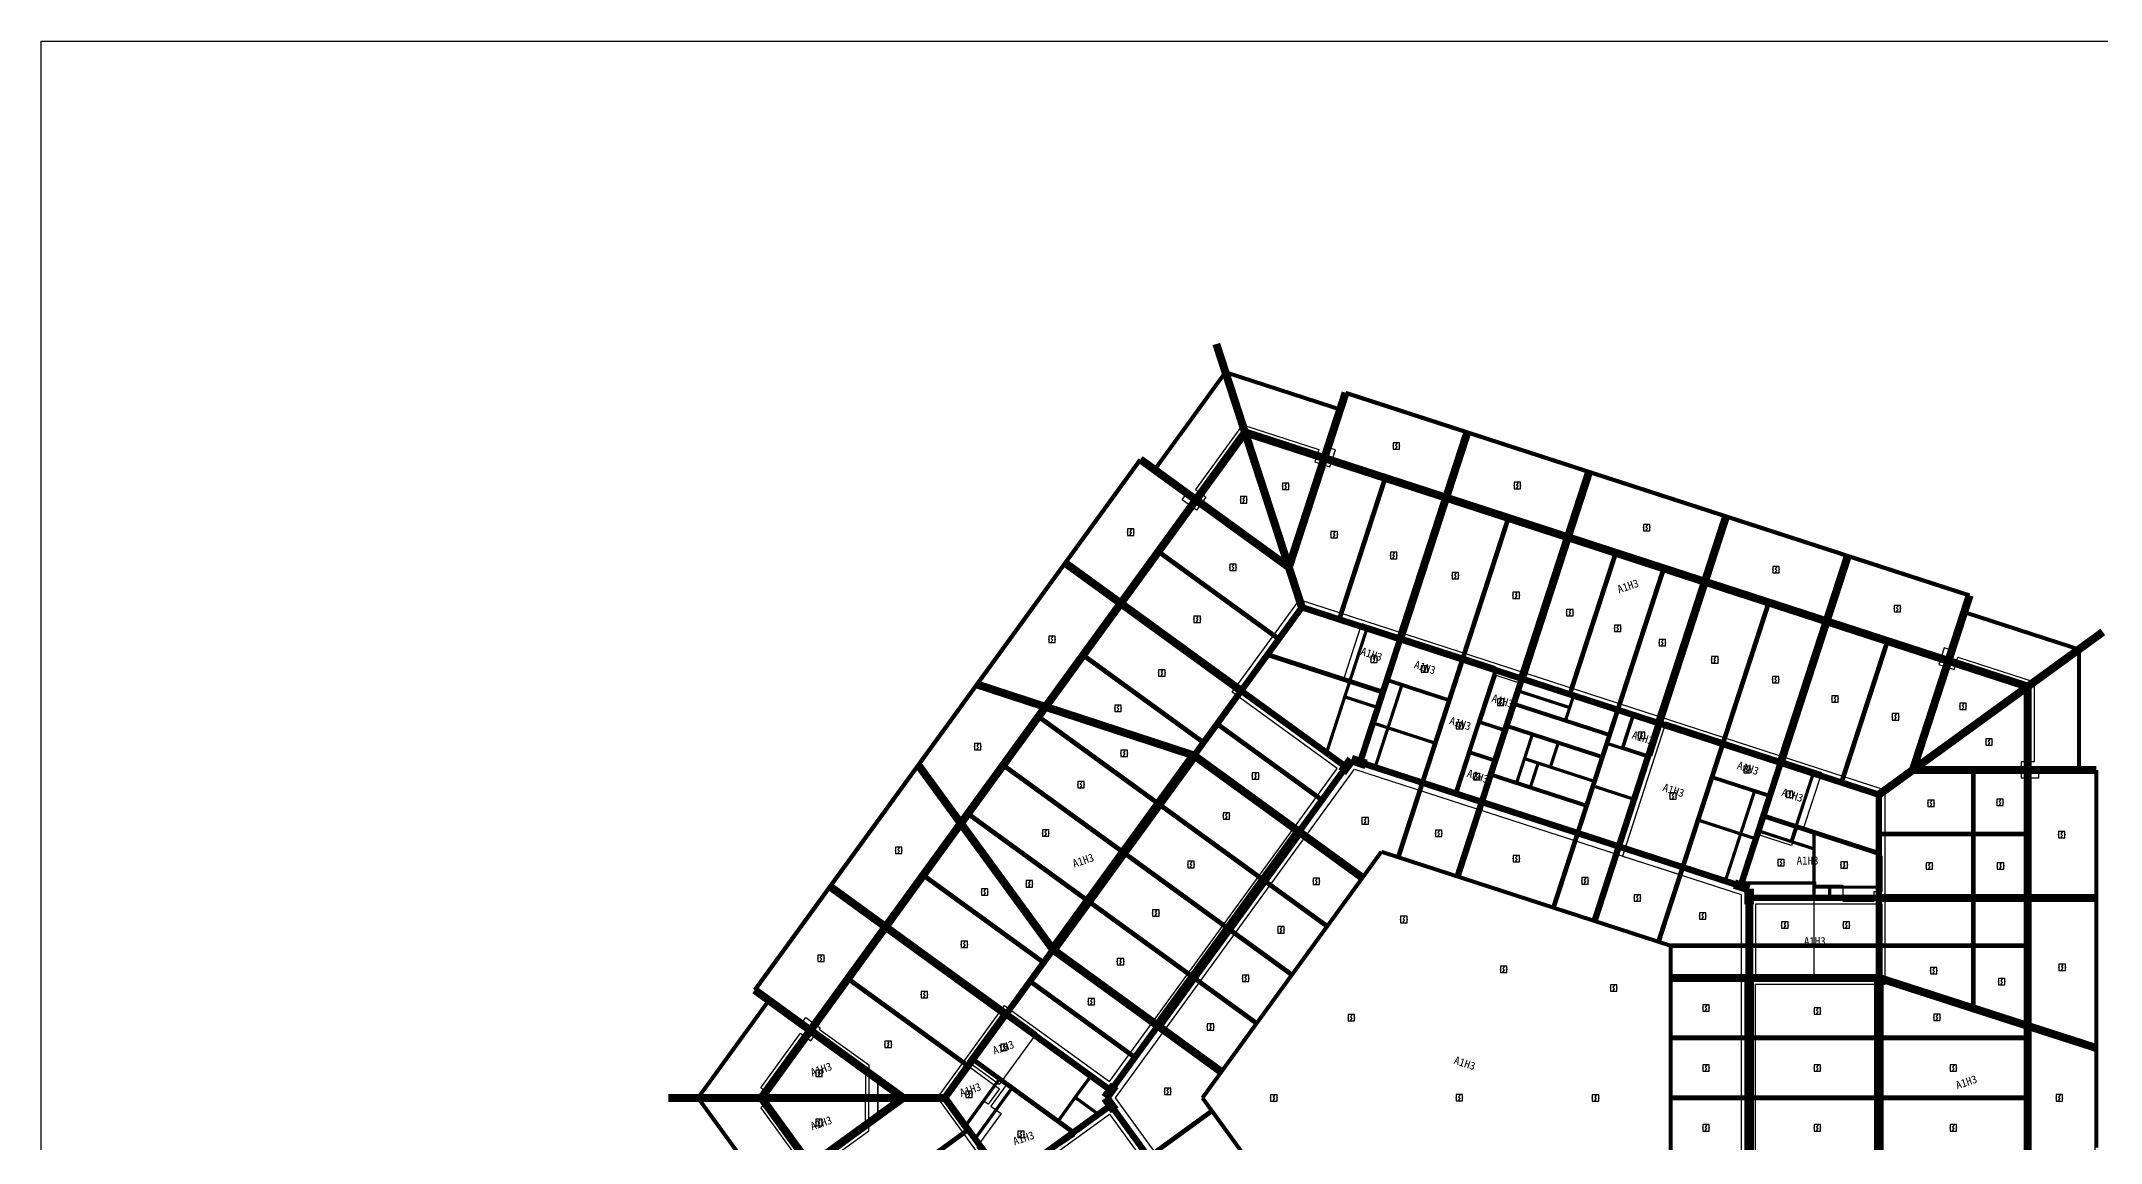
# Model space of a CAD drawing. Header units: millimetres. Extents: x -88739 to 368410, y -228718 to 266592.
# Drawn here: x -88739 to 39957, y -2811 to 66056 of the extents above; entities that cross this region are included whole.
import ezdxf
from ezdxf.enums import TextEntityAlignment as Align

# ---------------------------------------------------------------- set-up
doc = ezdxf.new("R2010")
doc.units = ezdxf.units.MM
doc.header["$LTSCALE"] = 1000
doc.header["$MEASUREMENT"] = 0
doc.layers.get('0').update_dxf_attribs({"color": 8})
for name, color, linetype in [('beam-concrete-1000mm', 7, 'Continuous'), ('beam-concrete-100mm', 7, 'Continuous'), ('beam-concrete-1200mm', 7, 'Continuous'), ('beam-concrete-400mm', 7, 'Continuous'), ('beam-concrete-500mm', 7, 'Continuous'), ('beam-concrete-600mm', 7, 'Continuous'), ('beam-concrete-700mm', 7, 'Continuous'), ('beam-concrete-800mm', 7, 'Continuous'), ('beam-concrete-900mm', 7, 'Continuous'), ('beam-steel-21-1200mm', 7, 'Continuous'), ('beam-steel-21-900mm', 7, 'Continuous'), ('E-EQUIP', 4, 'Continuous'), ('Timeislife-Room', 6, 'Continuous'), ('Timeislife_Floor', 3, 'Continuous'), ('wall', 53, 'Continuous')]:
    doc.layers.add(name, color=color, linetype=linetype)
doc.styles.add('XC00', font='SimSun.ttf')

# ---------------------------------------------------------------- blocks, each defined once
blk = doc.blocks.new('FA-08-智能型点型感烟探测器')
at = {"color": 6}
for p, q in [((0.5, 1.6), (-0.5, 0.5)), ((-0.5, 0.5), (0.5, -0.5)), ((-0.5, -1.6), (0.5, -0.5))]:
    blk.add_line(p, q, dxfattribs=at)
blk.add_lwpolyline([(-2, -2), (2, -2), (2, 2), (-2, 2)], close=True)
for p in [(-2, 0), (0, 2), (2, 0), (0, -2)]:
    blk.add_point(p)

msp = doc.modelspace()

# ---------------------------------------------------------------- linework, layer by layer
at = {"layer": 'beam-concrete-1000mm'}
for points in [[(-18901, 18367, 600, 600, 0), (-16697, 21401, 600, 600, 0)], [(-21105, 15334, 600, 600, 0), (-18901, 18367, 600, 600, 0)], [(-12348, 13606, 600, 600, 0), (-10143, 16640, 600, 600, 0)], [(-23309, 12300, 600, 600, 0), (-21105, 15334, 600, 600, 0)], [(-14552, 10573, 600, 600, 0), (-12348, 13606, 600, 600, 0)], [(-25513, 9266, 600, 600, 0), (-23309, 12300, 600, 600, 0)], [(-16756, 7539, 600, 600, 0), (-14552, 10573, 600, 600, 0)], [(-18960, 4505, 600, 600, 0), (-16756, 7539, 600, 600, 0)], [(17987, 3750, 600, 600, 0), (17987, 7500, 600, 600, 0)], [(26087, 3750, 600, 600, 0), (26087, 7500, 600, 600, 0)], [(17987, 0, 600, 600, 0), (17987, 3750, 600, 600, 0)], [(26087, 0, 600, 600, 0), (26087, 3750, 600, 600, 0)], [(17987, -3750, 600, 600, 0), (17987, 0, 600, 600, 0)], [(26087, -3750, 600, 600, 0), (26087, 0, 600, 600, 0)]]:
    msp.add_lwpolyline(points, format="xyseb", dxfattribs=at)
at = {"layer": 'beam-concrete-100mm'}
for points in [[(22037, 9508, 100, 100, 0), (22036, 12500, 100, 100, 0)], [(22037, 7500, 100, 100, 0), (22037, 9508, 100, 100, 0)], [(-36462, 0, 100, 100, 0), (-36462, 1152, 100, 100, 0)], [(-36462, -1152, 100, 100, 0), (-36462, 0, 100, 100, 0)]]:
    msp.add_lwpolyline(points, format="xyseb", dxfattribs=at)
at = {"layer": 'beam-concrete-1200mm'}
for points in [[(-14739, 45362, 500, 500, 0), (-13517, 41600, 500, 500, 0)], [(35387, 25710, 500, 500, 0), (38587, 28035, 500, 500, 0)], [(-47696, 0, 500, 500, 0), (-43741, 0, 500, 500, 0)]]:
    msp.add_lwpolyline(points, format="xyseb", dxfattribs=at)
at = {"layer": 'beam-concrete-400mm'}
for points in [[(-6972, 26038, 200, 200, 0), (-5897, 29346, 200, 200, 0)], [(-4585, 23133, 200, 200, 0), (-3719, 25799, 200, 200, 0)], [(-7287, 25070, 200, 200, 0), (-5216, 24397, 200, 200, 0)], [(3536, 25445, 200, 200, 0), (6770, 24395, 200, 200, 0)], [(-5387, 20663, 200, 200, 0), (-4585, 23133, 200, 200, 0)], [(1110, 23491, 200, 200, 0), (2730, 22964, 200, 200, 0)], [(10051, 21851, 200, 200, 0), (10731, 23943, 200, 200, 0)], [(9093, 22162, 200, 200, 0), (10051, 21851, 200, 200, 0)], [(10051, 21851, 200, 200, 0), (11661, 21327, 200, 200, 0)], [(492, 21589, 200, 200, 0), (2112, 21062, 200, 200, 0)], [(8228, 19499, 200, 200, 0), (10796, 18664, 200, 200, 0)], [(20911, 16964, 200, 200, 0), (21990, 20284, 200, 200, 0)], [(17452, 16502, 200, 200, 0), (18317, 19165, 200, 200, 0)], [(18567, 16691, 200, 200, 0), (20608, 16028, 200, 200, 0)], [(20608, 16028, 200, 200, 0), (20911, 16964, 200, 200, 0)], [(16494, 13553, 200, 200, 0), (17452, 16502, 200, 200, 0)], [(20608, 16028, 200, 200, 0), (22036, 15564, 200, 200, 0)], [(23019, 12500, 200, 200, 0), (23019, 13171, 200, 200, 0)], [(-24134, 30, 200, 200, 0), (-22679, -1027, 200, 200, 0)]]:
    msp.add_lwpolyline(points, format="xyseb", dxfattribs=at)
at = {"layer": 'beam-concrete-500mm'}
for points in [[(-4661, 26105, 200, 200, 0), (-3719, 25799, 200, 200, 0)], [(-3719, 25799, 200, 200, 0), (-764, 24839, 200, 200, 0)], [(6505, 23581, 200, 200, 0), (6770, 24395, 200, 200, 0)], [(6770, 24395, 200, 200, 0), (7015, 25150, 200, 200, 0)], [(-5528, 23439, 200, 200, 0), (-4585, 23133, 200, 200, 0)], [(-4585, 23133, 200, 200, 0), (-1629, 22173, 200, 200, 0)], [(3946, 21206, 200, 200, 0), (4440, 22727, 200, 200, 0)], [(5563, 20680, 200, 200, 0), (6057, 22202, 200, 200, 0)], [(3452, 19684, 200, 200, 0), (3946, 21206, 200, 200, 0)], [(3946, 21206, 200, 200, 0), (4802, 20927, 200, 200, 0)], [(4308, 19406, 200, 200, 0), (4802, 20927, 200, 200, 0)], [(4802, 20927, 200, 200, 0), (5563, 20680, 200, 200, 0)], [(5563, 20680, 200, 200, 0), (8321, 19784, 200, 200, 0)], [(15656, 20030, 200, 200, 0), (18317, 19165, 200, 200, 0)], [(18317, 19165, 200, 200, 0), (19270, 18855, 200, 200, 0)], [(14790, 17367, 200, 200, 0), (17452, 16502, 200, 200, 0)], [(17452, 16502, 200, 200, 0), (18404, 16192, 200, 200, 0)], [(17508, 13434, 200, 200, 0), (22036, 13434, 200, 200, 0)], [(22036, 13171, 200, 200, 0), (23019, 13171, 200, 200, 0)], [(23019, 13171, 200, 200, 0), (26087, 13171, 200, 200, 0)], [(-30981, -1740, 200, 200, 0), (-28852, 1190, 200, 200, 0)], [(-24134, 30, 200, 200, 0), (-23145, 1365, 200, 200, 0)], [(-30387, -2559, 200, 200, 0), (-28074, 625, 200, 200, 0)], [(-25200, -1463, 200, 200, 0), (-24134, 30, 200, 200, 0)]]:
    msp.add_lwpolyline(points, format="xyseb", dxfattribs=at)
at = {"layer": 'beam-concrete-600mm'}
for points in [[(-7287, 25070, 200, 200, 0), (-6972, 26038, 200, 200, 0)], [(-8424, 21571, 200, 200, 0), (-7287, 25070, 200, 200, 0)], [(3272, 24632, 250, 250, 0), (6505, 23581, 250, 250, 0)], [(2824, 23253, 250, 250, 0), (4440, 22727, 250, 250, 0)], [(6505, 23581, 250, 250, 0), (9263, 22685, 250, 250, 0)], [(4440, 22727, 250, 250, 0), (6057, 22202, 250, 250, 0)], [(6057, 22202, 250, 250, 0), (8815, 21306, 250, 250, 0)], [(1835, 20209, 250, 250, 0), (3452, 19684, 250, 250, 0)], [(3452, 19684, 250, 250, 0), (4308, 19406, 250, 250, 0)], [(4308, 19406, 250, 250, 0), (7826, 18262, 250, 250, 0)], [(22036, 15564, 200, 200, 0), (22036, 16598, 200, 200, 0)], [(22036, 13434, 200, 200, 0), (22036, 15564, 200, 200, 0)], [(22036, 13171, 200, 200, 0), (22036, 13434, 200, 200, 0)], [(22036, 12500, 200, 200, 0), (22036, 13171, 200, 200, 0)]]:
    msp.add_lwpolyline(points, format="xyseb", dxfattribs=at)
at = {"layer": 'beam-concrete-700mm'}
for points in [[(-19168, 39266, 250, 250, 0), (-14739, 45362, 250, 250, 0)], [(-14739, 45362, 250, 250, 0), (-7573, 43033, 250, 250, 0)], [(-7233, 44080, 250, 250, 0), (376, 41607, 250, 250, 0)], [(376, 41607, 250, 250, 0), (7984, 39135, 250, 250, 0)], [(-24760, 33440, 250, 250, 0), (-20058, 39912, 250, 250, 0)], [(-7631, 29909, 300, 300, 0), (-4757, 38754, 300, 300, 0)], [(7984, 39135, 250, 250, 0), (16544, 36354, 250, 250, 0)], [(70, 27407, 300, 300, 0), (2940, 36253, 300, 300, 0)], [(16544, 36354, 250, 250, 0), (24152, 33882, 250, 250, 0)], [(-30278, 25846, 250, 250, 0), (-24760, 33440, 250, 250, 0)], [(-18930, 34149, 300, 300, 0), (-11406, 28682, 300, 300, 0)], [(6777, 25228, 300, 300, 0), (9651, 34072, 300, 300, 0)], [(24152, 33882, 250, 250, 0), (31761, 31410, 250, 250, 0)], [(9773, 24254, 300, 300, 0), (12647, 33099, 300, 300, 0)], [(16336, 22122, 300, 300, 0), (19209, 30967, 300, 300, 0)], [(31421, 30364, 250, 250, 0), (38587, 28035, 250, 250, 0)], [(23754, 19712, 300, 300, 0), (26628, 28556, 300, 300, 0)], [(-23633, 27677, 300, 300, 0), (-16109, 22210, 300, 300, 0)], [(-764, 24839, 300, 300, 0), (70, 27407, 300, 300, 0)], [(38587, 20500, 250, 250, 0), (38587, 28035, 250, 250, 0)], [(-33937, 20809, 250, 250, 0), (-30278, 25846, 250, 250, 0)], [(1110, 23491, 250, 250, 0), (2161, 26727, 250, 250, 0)], [(-1629, 22173, 300, 300, 0), (-764, 24839, 300, 300, 0)], [(-26425, 23834, 300, 300, 0), (-18901, 18367, 300, 300, 0)], [(-15260, 23379, 300, 300, 0), (-8707, 18618, 300, 300, 0)], [(492, 21589, 250, 250, 0), (1110, 23491, 250, 250, 0)], [(-2431, 19703, 300, 300, 0), (-1629, 22173, 300, 300, 0)], [(15656, 20030, 300, 300, 0), (16336, 22122, 300, 300, 0)], [(-39455, 13215, 250, 250, 0), (-33937, 20809, 250, 250, 0)], [(-28629, 20800, 300, 300, 0), (-21105, 15334, 300, 300, 0)], [(-342, 19024, 250, 250, 0), (492, 21589, 250, 250, 0)], [(31987, 16500, 300, 300, 0), (31987, 20500, 300, 300, 0)], [(39687, 12500, 250, 250, 0), (39687, 20500, 250, 250, 0)], [(-3943, 15042, 300, 300, 0), (-2431, 19703, 300, 300, 0)], [(14790, 17367, 300, 300, 0), (15656, 20030, 300, 300, 0)], [(-18901, 18367, 300, 300, 0), (-12348, 13606, 300, 300, 0)], [(-30833, 17766, 300, 300, 0), (-23309, 12300, 300, 300, 0)], [(13833, 14418, 300, 300, 0), (14790, 17367, 300, 300, 0)], [(-21105, 15334, 300, 300, 0), (-14552, 10573, 300, 300, 0)], [(-6179, 13760, 250, 250, 0), (-4999, 15385, 250, 250, 0)], [(-4999, 15385, 250, 250, 0), (-3943, 15042, 250, 250, 0)], [(5756, 11890, 300, 300, 0), (7270, 16551, 300, 300, 0)], [(26087, 16500, 300, 300, 0), (31987, 16500, 300, 300, 0)], [(31987, 12500, 300, 300, 0), (31987, 16500, 300, 300, 0)], [(31987, 16500, 300, 300, 0), (35387, 16500, 300, 300, 0)], [(-3943, 15042, 250, 250, 0), (-236, 13837, 250, 250, 0)], [(12318, 9758, 300, 300, 0), (13833, 14418, 300, 300, 0)], [(-44157, 6743, 250, 250, 0), (-39455, 13215, 250, 250, 0)], [(-33625, 13923, 300, 300, 0), (-26101, 8457, 300, 300, 0)], [(-12348, 13606, 300, 300, 0), (-8384, 10726, 300, 300, 0)], [(-8384, 10726, 250, 250, 0), (-6179, 13760, 250, 250, 0)], [(-236, 13837, 250, 250, 0), (5756, 11890, 250, 250, 0)], [(-23309, 12300, 300, 300, 0), (-16756, 7539, 300, 300, 0)], [(5756, 11890, 250, 250, 0), (8324, 11056, 250, 250, 0)], [(31987, 9508, 300, 300, 0), (31987, 12500, 300, 300, 0)], [(39687, 3113, 250, 250, 0), (39687, 12500, 250, 250, 0)], [(-14552, 10573, 300, 300, 0), (-10588, 7692, 300, 300, 0)], [(-10588, 7692, 250, 250, 0), (-8384, 10726, 250, 250, 0)], [(8324, 11056, 250, 250, 0), (12318, 9758, 250, 250, 0)], [(12318, 9758, 250, 250, 0), (13087, 9508, 250, 250, 0)], [(13087, 9508, 300, 300, 0), (17987, 9508, 300, 300, 0)], [(13087, 7500, 250, 250, 0), (13087, 9508, 250, 250, 0)], [(17987, 9508, 300, 300, 0), (22037, 9508, 300, 300, 0)], [(22037, 9508, 300, 300, 0), (26087, 9508, 300, 300, 0)], [(26087, 9508, 300, 300, 0), (31987, 9508, 300, 300, 0)], [(31987, 5597, 300, 300, 0), (31987, 9508, 300, 300, 0)], [(31987, 9508, 300, 300, 0), (35387, 9508, 300, 300, 0)], [(-12792, 4659, 250, 250, 0), (-10588, 7692, 250, 250, 0)], [(-38327, 7451, 300, 300, 0), (-30803, 1985, 300, 300, 0)], [(-26950, 7289, 300, 300, 0), (-20397, 2527, 300, 300, 0)], [(-16756, 7539, 300, 300, 0), (-12792, 4659, 300, 300, 0)], [(13087, 3750, 250, 250, 0), (13087, 7500, 250, 250, 0)], [(-47696, 0, 250, 250, 0), (-43267, 6096, 250, 250, 0)], [(-14996, 1625, 250, 250, 0), (-12792, 4659, 250, 250, 0)], [(13087, 0, 250, 250, 0), (13087, 3750, 250, 250, 0)], [(26087, 3750, 300, 300, 0), (35387, 3750, 300, 300, 0)], [(39687, -3113, 250, 250, 0), (39687, 3113, 250, 250, 0)], [(-16177, 0, 250, 250, 0), (-14996, 1625, 250, 250, 0)], [(-47696, 0, 250, 250, 0), (-43267, -6096, 250, 250, 0)], [(-16177, 0, 250, 250, 0), (-15584, -816, 250, 250, 0)], [(13087, -3750, 250, 250, 0), (13087, 0, 250, 250, 0)], [(26087, 0, 300, 300, 0), (35387, 0, 300, 300, 0)], [(-19548, -3696, 300, 300, 0), (-15584, -816, 300, 300, 0)], [(-15584, -816, 250, 250, 0), (-13233, -4052, 250, 250, 0)], [(-38327, -7451, 300, 300, 0), (-30803, -1985, 300, 300, 0)]]:
    msp.add_lwpolyline(points, format="xyseb", dxfattribs=at)
at = {"layer": 'beam-concrete-800mm'}
for points in [[(-11406, 28682, 400, 400, 0), (-9964, 30667, 400, 400, 0)], [(-9964, 30667, 400, 400, 0), (-7631, 29909, 400, 400, 0)], [(-7631, 29909, 400, 400, 0), (-5897, 29346, 400, 400, 0)], [(-12114, 27708, 400, 400, 0), (-11406, 28682, 400, 400, 0)], [(-5897, 29346, 400, 400, 0), (-3827, 28673, 400, 400, 0)], [(-4661, 26105, 400, 400, 0), (-3827, 28673, 400, 400, 0)], [(-3827, 28673, 400, 400, 0), (70, 27407, 400, 400, 0)], [(-13758, 25446, 400, 400, 0), (-12114, 27708, 400, 400, 0)], [(-12114, 27708, 300, 300, 0), (-6972, 26038, 300, 300, 0)], [(70, 27407, 400, 400, 0), (2161, 26727, 400, 400, 0)], [(-6972, 26038, 300, 300, 0), (-4902, 25365, 300, 300, 0)], [(-4902, 25365, 400, 400, 0), (-4661, 26105, 400, 400, 0)], [(2161, 26727, 400, 400, 0), (3782, 26201, 400, 400, 0)], [(3782, 26201, 400, 400, 0), (6777, 25228, 400, 400, 0)], [(-15260, 23379, 400, 400, 0), (-13758, 25446, 400, 400, 0)], [(-13758, 25446, 400, 400, 0), (-8424, 21571, 400, 400, 0)], [(-5528, 23439, 400, 400, 0), (-5216, 24397, 400, 400, 0)], [(-5216, 24397, 400, 400, 0), (-4902, 25365, 400, 400, 0)], [(6777, 25228, 400, 400, 0), (7015, 25150, 400, 400, 0)], [(7015, 25150, 400, 400, 0), (9773, 24254, 400, 400, 0)], [(9773, 24254, 400, 400, 0), (10731, 23943, 400, 400, 0)], [(-16109, 22210, 400, 400, 0), (-15260, 23379, 400, 400, 0)], [(-6330, 20969, 400, 400, 0), (-5528, 23439, 400, 400, 0)], [(9263, 22685, 300, 300, 0), (9773, 24254, 300, 300, 0)], [(10731, 23943, 400, 400, 0), (12341, 23420, 400, 400, 0)], [(12341, 23420, 400, 400, 0), (16336, 22122, 400, 400, 0)], [(-16697, 21401, 400, 400, 0), (-16109, 22210, 400, 400, 0)], [(8815, 21306, 300, 300, 0), (9093, 22162, 300, 300, 0)], [(9093, 22162, 300, 300, 0), (9263, 22685, 300, 300, 0)], [(16336, 22122, 400, 400, 0), (19950, 20948, 400, 400, 0)], [(-8424, 21571, 400, 400, 0), (-7205, 20685, 400, 400, 0)], [(-5948, 20845, 400, 400, 0), (-5387, 20663, 400, 400, 0)], [(-5387, 20663, 400, 400, 0), (-2431, 19703, 400, 400, 0)], [(8321, 19784, 300, 300, 0), (8815, 21306, 300, 300, 0)], [(19270, 18855, 400, 400, 0), (19950, 20948, 400, 400, 0)], [(19950, 20948, 400, 400, 0), (21990, 20284, 400, 400, 0)], [(-8707, 18618, 400, 400, 0), (-7441, 20360, 400, 400, 0)], [(-2431, 19703, 400, 400, 0), (-342, 19024, 400, 400, 0)], [(7826, 18262, 300, 300, 0), (8228, 19499, 300, 300, 0)], [(8228, 19499, 300, 300, 0), (8321, 19784, 300, 300, 0)], [(21990, 20284, 400, 400, 0), (23754, 19712, 400, 400, 0)], [(23754, 19712, 400, 400, 0), (26087, 18953, 400, 400, 0)], [(-10143, 16640, 400, 400, 0), (-8707, 18618, 400, 400, 0)], [(-342, 19024, 400, 400, 0), (1279, 18497, 400, 400, 0)], [(1279, 18497, 400, 400, 0), (7270, 16551, 400, 400, 0)], [(7270, 16551, 300, 300, 0), (7826, 18262, 300, 300, 0)], [(18871, 17627, 400, 400, 0), (19270, 18855, 400, 400, 0)], [(26087, 16500, 400, 400, 0), (26087, 18953, 400, 400, 0)], [(7270, 16551, 400, 400, 0), (9838, 15716, 400, 400, 0)], [(18404, 16192, 400, 400, 0), (18567, 16691, 400, 400, 0)], [(18567, 16691, 400, 400, 0), (18871, 17627, 400, 400, 0)], [(18871, 17627, 300, 300, 0), (20911, 16964, 300, 300, 0)], [(20911, 16964, 300, 300, 0), (22036, 16598, 300, 300, 0)], [(22036, 16598, 300, 300, 0), (26087, 15282, 300, 300, 0)], [(9838, 15716, 400, 400, 0), (13833, 14418, 400, 400, 0)], [(17508, 13434, 400, 400, 0), (18404, 16192, 400, 400, 0)], [(26087, 15282, 400, 400, 0), (26087, 16500, 400, 400, 0)], [(26087, 13171, 400, 400, 0), (26087, 15282, 400, 400, 0)], [(13833, 14418, 400, 400, 0), (16494, 13553, 400, 400, 0)], [(16494, 13553, 400, 400, 0), (17065, 13368, 400, 400, 0)], [(17447, 13244, 400, 400, 0), (17508, 13434, 400, 400, 0)], [(26087, 12500, 400, 400, 0), (26087, 13171, 400, 400, 0)], [(17987, 12500, 400, 400, 0), (22036, 12500, 400, 400, 0)], [(22036, 12500, 400, 400, 0), (23019, 12500, 400, 400, 0)], [(23019, 12500, 400, 400, 0), (26087, 12500, 400, 400, 0)], [(26087, 9508, 400, 400, 0), (26087, 12500, 400, 400, 0)], [(-26101, 8457, 400, 400, 0), (-25513, 9266, 400, 400, 0)], [(26087, 7500, 400, 400, 0), (26087, 9508, 400, 400, 0)], [(-26950, 7289, 400, 400, 0), (-26101, 8457, 400, 400, 0)], [(-28452, 5221, 400, 400, 0), (-26950, 7289, 400, 400, 0)], [(-30507, 2393, 400, 400, 0), (-28452, 5221, 400, 400, 0)], [(-28452, 5221, 400, 400, 0), (-23145, 1365, 400, 400, 0)], [(-20397, 2527, 400, 400, 0), (-18960, 4505, 400, 400, 0)], [(-30803, 1985, 400, 400, 0), (-30507, 2393, 400, 400, 0)], [(-21663, 785, 400, 400, 0), (-20397, 2527, 400, 400, 0)], [(-32245, 0, 400, 400, 0), (-30803, 1985, 400, 400, 0)], [(-30507, 2393, 300, 300, 0), (-28852, 1190, 300, 300, 0)], [(-28852, 1190, 300, 300, 0), (-28074, 625, 300, 300, 0)], [(-23145, 1365, 400, 400, 0), (-21899, 460, 400, 400, 0)], [(-32245, 0, 400, 400, 0), (-30981, -1740, 400, 400, 0)], [(-28074, 625, 300, 300, 0), (-25200, -1463, 300, 300, 0)], [(-24240, -2160, 400, 400, 0), (-22679, -1027, 400, 400, 0)], [(-22679, -1027, 400, 400, 0), (-21899, -460, 400, 400, 0)], [(-21663, -785, 400, 400, 0), (-19548, -3696, 400, 400, 0)], [(-30981, -1740, 400, 400, 0), (-30803, -1985, 400, 400, 0)], [(-30803, -1985, 400, 400, 0), (-30387, -2559, 400, 400, 0)], [(-30387, -2559, 400, 400, 0), (-28452, -5221, 400, 400, 0)], [(-28452, -5221, 400, 400, 0), (-24240, -2160, 400, 400, 0)], [(-25200, -1463, 300, 300, 0), (-24240, -2160, 300, 300, 0)]]:
    msp.add_lwpolyline(points, format="xyseb", dxfattribs=at)
at = {"layer": 'beam-concrete-900mm'}
for points in [[(-15312, 47125, 500, 500, 0), (-14739, 45362, 500, 500, 0)], [(-7573, 43033, 500, 500, 0), (-7233, 44080, 500, 500, 0)], [(-8561, 39990, 500, 500, 0), (-7573, 43033, 500, 500, 0)], [(-16579, 37385, 500, 500, 0), (-13517, 41600, 500, 500, 0)], [(-13517, 41600, 500, 500, 0), (-10777, 33170, 500, 500, 0)], [(-13517, 41600, 500, 500, 0), (-8561, 39990, 500, 500, 0)], [(-20058, 39912, 500, 500, 0), (-19168, 39266, 500, 500, 0)], [(-10777, 33170, 500, 500, 0), (-8561, 39990, 500, 500, 0)], [(-8561, 39990, 500, 500, 0), (-4757, 38754, 500, 500, 0)], [(-19168, 39266, 500, 500, 0), (-16579, 37385, 500, 500, 0)], [(-4757, 38754, 500, 500, 0), (-953, 37518, 500, 500, 0)], [(-18930, 34149, 500, 500, 0), (-16579, 37385, 500, 500, 0)], [(-16579, 37385, 500, 500, 0), (-10777, 33170, 500, 500, 0)], [(-3827, 28673, 500, 500, 0), (-953, 37518, 500, 500, 0)], [(-953, 37518, 500, 500, 0), (2940, 36253, 500, 500, 0)], [(2940, 36253, 500, 500, 0), (6655, 35046, 500, 500, 0)], [(3782, 26201, 500, 500, 0), (6655, 35046, 500, 500, 0)], [(6655, 35046, 500, 500, 0), (9651, 34072, 500, 500, 0)], [(-21281, 30913, 500, 500, 0), (-18930, 34149, 500, 500, 0)], [(9651, 34072, 500, 500, 0), (12647, 33099, 500, 500, 0)], [(-10777, 33170, 500, 500, 0), (-9964, 30667, 500, 500, 0)], [(12341, 23420, 500, 500, 0), (15215, 32265, 500, 500, 0)], [(12647, 33099, 500, 500, 0), (15215, 32265, 500, 500, 0)], [(15215, 32265, 500, 500, 0), (19209, 30967, 500, 500, 0)], [(-23633, 27677, 500, 500, 0), (-21281, 30913, 500, 500, 0)], [(-21281, 30913, 500, 500, 0), (-13758, 25446, 500, 500, 0)], [(19209, 30967, 500, 500, 0), (22823, 29792, 500, 500, 0)], [(31421, 30364, 500, 500, 0), (31761, 31410, 500, 500, 0)], [(19950, 20948, 500, 500, 0), (22823, 29792, 500, 500, 0)], [(22823, 29792, 500, 500, 0), (26628, 28556, 500, 500, 0)], [(30432, 27320, 500, 500, 0), (31421, 30364, 500, 500, 0)], [(26628, 28556, 500, 500, 0), (30432, 27320, 500, 500, 0)], [(38587, 28035, 500, 500, 0), (40087, 29125, 500, 500, 0)], [(-25984, 24441, 500, 500, 0), (-23633, 27677, 500, 500, 0)], [(28216, 20500, 500, 500, 0), (30432, 27320, 500, 500, 0)], [(30432, 27320, 500, 500, 0), (35387, 25710, 500, 500, 0)], [(3536, 25445, 400, 400, 0), (3782, 26201, 400, 400, 0)], [(28216, 20500, 500, 500, 0), (35387, 25710, 500, 500, 0)], [(35387, 20500, 500, 500, 0), (35387, 25710, 500, 500, 0)], [(-26425, 23834, 500, 500, 0), (-25984, 24441, 500, 500, 0)], [(-25984, 24441, 500, 500, 0), (-16697, 21401, 500, 500, 0)], [(2824, 23253, 400, 400, 0), (3272, 24632, 400, 400, 0)], [(3272, 24632, 400, 400, 0), (3536, 25445, 400, 400, 0)], [(-28629, 20800, 500, 500, 0), (-26425, 23834, 500, 500, 0)], [(2730, 22964, 400, 400, 0), (2824, 23253, 400, 400, 0)], [(11661, 21327, 400, 400, 0), (12341, 23420, 400, 400, 0)], [(2112, 21062, 400, 400, 0), (2730, 22964, 400, 400, 0)], [(-30833, 17766, 500, 500, 0), (-28629, 20800, 500, 500, 0)], [(-16697, 21401, 500, 500, 0), (-10143, 16640, 500, 500, 0)], [(1835, 20209, 400, 400, 0), (2112, 21062, 400, 400, 0)], [(10796, 18664, 400, 400, 0), (11661, 21327, 400, 400, 0)], [(26087, 18953, 500, 500, 0), (28216, 20500, 500, 500, 0)], [(28216, 20500, 500, 500, 0), (31987, 20500, 500, 500, 0)], [(31987, 20500, 500, 500, 0), (35387, 20500, 500, 500, 0)], [(35387, 16500, 500, 500, 0), (35387, 20500, 500, 500, 0)], [(35387, 20500, 500, 500, 0), (38587, 20500, 500, 500, 0)], [(38587, 20500, 500, 500, 0), (39687, 20500, 500, 500, 0)], [(1279, 18497, 400, 400, 0), (1835, 20209, 400, 400, 0)], [(-236, 13837, 400, 400, 0), (1279, 18497, 400, 400, 0)], [(9838, 15716, 400, 400, 0), (10796, 18664, 400, 400, 0)], [(-33625, 13923, 500, 500, 0), (-31274, 17159, 500, 500, 0)], [(-31274, 17159, 500, 500, 0), (-30833, 17766, 500, 500, 0)], [(-31274, 17159, 500, 500, 0), (-25513, 9266, 500, 500, 0)], [(-10143, 16640, 500, 500, 0), (-6179, 13760, 500, 500, 0)], [(35387, 12500, 500, 500, 0), (35387, 16500, 500, 500, 0)], [(8324, 11056, 400, 400, 0), (9838, 15716, 400, 400, 0)], [(-35976, 10687, 500, 500, 0), (-33625, 13923, 500, 500, 0)], [(17987, 9508, 500, 500, 0), (17987, 12098, 500, 500, 0)], [(26087, 12500, 500, 500, 0), (31987, 12500, 500, 500, 0)], [(31987, 12500, 500, 500, 0), (35387, 12500, 500, 500, 0)], [(35387, 9508, 500, 500, 0), (35387, 12500, 500, 500, 0)], [(-38327, 7451, 500, 500, 0), (-35976, 10687, 500, 500, 0)], [(-35976, 10687, 500, 500, 0), (-28452, 5221, 500, 500, 0)], [(-25513, 9266, 500, 500, 0), (-18960, 4505, 500, 500, 0)], [(17987, 7500, 500, 500, 0), (17987, 9508, 500, 500, 0)], [(35387, 4500, 500, 500, 0), (35387, 9508, 500, 500, 0)], [(13087, 7500, 500, 500, 0), (17987, 7500, 500, 500, 0)], [(17987, 7500, 500, 500, 0), (22037, 7500, 500, 500, 0)], [(22037, 7500, 500, 500, 0), (26087, 7500, 500, 500, 0)], [(26087, 7500, 500, 500, 0), (31987, 5597, 500, 500, 0)], [(-44157, 6743, 500, 500, 0), (-43267, 6096, 500, 500, 0)], [(-40678, 4215, 500, 500, 0), (-38327, 7451, 500, 500, 0)], [(-43267, 6096, 500, 500, 0), (-40678, 4215, 500, 500, 0)], [(31987, 5597, 500, 500, 0), (35387, 4500, 500, 500, 0)], [(-43741, 0, 500, 500, 0), (-40678, 4215, 500, 500, 0)], [(-40678, 4215, 500, 500, 0), (-36462, 1152, 500, 500, 0)], [(-18960, 4505, 500, 500, 0), (-14996, 1625, 500, 500, 0)], [(13087, 3750, 300, 300, 0), (17987, 3750, 300, 300, 0)], [(17987, 3750, 300, 300, 0), (26087, 3750, 300, 300, 0)], [(35387, 3750, 500, 500, 0), (35387, 4500, 500, 500, 0)], [(35387, 0, 500, 500, 0), (35387, 3750, 500, 500, 0)], [(-36462, 1152, 500, 500, 0), (-34877, 0, 500, 500, 0)], [(-49550, 0, 500, 500, 0), (-47696, 0, 500, 500, 0)], [(-43741, 0, 500, 500, 0), (-40678, -4215, 500, 500, 0)], [(-43741, 0, 500, 500, 0), (-36462, 0, 500, 500, 0)], [(-36462, 0, 500, 500, 0), (-34877, 0, 500, 500, 0)], [(-36462, -1152, 500, 500, 0), (-34877, 0, 500, 500, 0)], [(-34877, 0, 500, 500, 0), (-32245, 0, 500, 500, 0)], [(13087, 0, 300, 300, 0), (17987, 0, 300, 300, 0)], [(17987, 0, 300, 300, 0), (26087, 0, 300, 300, 0)], [(35387, -3750, 500, 500, 0), (35387, 0, 500, 500, 0)], [(-40678, -4215, 500, 500, 0), (-36462, -1152, 500, 500, 0)]]:
    msp.add_lwpolyline(points, format="xyseb", dxfattribs=at)
at = {"layer": 'beam-steel-21-1200mm'}
for points in [[(-953, 37518, 500, 500, 0), (376, 41607, 500, 500, 0)], [(6655, 35046, 500, 500, 0), (7984, 39135, 500, 500, 0)], [(15215, 32265, 500, 500, 0), (16544, 36354, 500, 500, 0)], [(22823, 29792, 500, 500, 0), (24152, 33882, 500, 500, 0)], [(35387, 12500, 500, 500, 0), (39687, 12500, 500, 500, 0)], [(35387, 4500, 500, 500, 0), (39687, 3113, 500, 500, 0)]]:
    msp.add_lwpolyline(points, format="xyseb", dxfattribs=at)
at = {"layer": 'beam-steel-21-900mm'}
for points in [[(-24760, 33440, 500, 500, 0), (-21281, 30913, 500, 500, 0)], [(-30278, 25846, 500, 500, 0), (-25984, 24441, 500, 500, 0)], [(-33937, 20809, 500, 500, 0), (-31274, 17159, 500, 500, 0)], [(-39455, 13215, 500, 500, 0), (-35976, 10687, 500, 500, 0)]]:
    msp.add_lwpolyline(points, format="xyseb", dxfattribs=at)
at = {"layer": 'Timeislife-Room'}
for points in [[(29833, 27094), (30784, 26785), (31031, 27546), (35787, 26001), (26487, 19244), (-10117, 31137), (-13669, 42070), (-8913, 40525), (-9161, 39764), (-8210, 39455), (-7870, 40501), (-8345, 40656), (-7264, 43984), (31730, 31315), (30648, 27986), (30173, 28141)], [(-10117, 31137), (-13669, 42070), (-16609, 38024), (-15962, 37554), (-16549, 36745), (-17439, 37392), (-17145, 37796), (-19977, 39854), (-44076, 6684), (-41245, 4627), (-40951, 5031), (-40061, 4385), (-40120, 4304), (-37030, 2059), (-37030, 0), (-32740, 0), (-28541, 5780), (-21988, 1019), (-7763, 20597), (-14316, 25358)], [(-6220, 29661), (-3908, 28910), (-5020, 25486), (-7332, 26237)], [(-4583, 26185), (-826, 24964), (39, 27627), (-3717, 28848)], [(-2305, 19767), (-402, 19149), (2132, 26947), (229, 27565)], [(1240, 23557), (2905, 23016), (3832, 25869), (2167, 26410)], [(26487, -7100), (18387, -7100), (18387, 7100), (26487, 7100), (26487, 19244), (35787, 26001), (35787, 21000), (34987, 21000), (34987, 20000), (36087, 20000), (36087, 20500), (39587, 20500), (39587, -20500), (36087, -20500), (36087, -20000), (34987, -20000), (34987, -20100), (31168, -20100), (29958, -21766), (26487, -19244)], [(10064, 15117), (13583, 13974), (16302, 22343), (12783, 23486)], [(10819, 23914), (12531, 23358), (11882, 21361), (10170, 21917)], [(16492, 22281), (19964, 21153), (19253, 18966), (15782, 20094)], [(-212, 19087), (1452, 18546), (2286, 21114), (622, 21655)], [(19042, 17668), (21409, 16898), (22522, 20322), (20154, 21091)], [(-21615, 0), (-6679, 20557), (17487, 12705), (17487, -12705), (-6679, -20557)], [(17687, 13500), (22137, 13500), (22137, 13300), (23837, 13300), (23837, 12300), (25787, 12300), (25787, 12900), (26287, 12900), (26287, 15103), (20977, 16829), (20637, 15782), (18640, 16431)], [(18387, 7300), (26287, 7300), (26287, 12100), (18387, 12100)], [(-30848, 2264), (-28496, 5500), (-26535, 4075), (-28886, 839)], [(-41296, 4046), (-40653, 3569), (-40237, 4142), (-37230, 1957), (-37230, 100), (-43119, 100), (-43778, 630)], [(-30965, 2102), (-28862, 574), (-29567, -397), (-29810, -220), (-31071, -1956), (-32493, 0)], [(-29405, -514), (-28758, -984), (-30268, -3062), (-29613, -3963), (-29128, -3610), (-28129, -4986), (-24158, -2349), (-28465, 780)], [(-10117, -31137), (-13669, -42070), (-16609, -38024), (-15962, -37554), (-16549, -36745), (-17439, -37392), (-17145, -37796), (-19977, -39854), (-44076, -6684), (-41245, -4627), (-40951, -5031), (-40061, -4385), (-40120, -4304), (-37030, -2059), (-37030, 0), (-32740, 0), (-28541, -5780), (-21988, -1019), (-7763, -20597), (-14316, -25358)], [(-41296, -4046), (-40653, -3569), (-40237, -4142), (-37230, -1957), (-37230, -100), (-43119, -100), (-43778, -630)]]:
    msp.add_lwpolyline(points, close=True, dxfattribs=at)
at = {"layer": 'Timeislife_Floor'}
msp.add_lwpolyline([(-88739, 66056), (104334, 66056), (104334, -69614), (-88739, -69614)], close=True, dxfattribs=at)
at = {"layer": 'wall'}
for points in [[(-7441, 20360, 600, 600, 0), (-7205, 20685, 600, 600, 0)], [(-7205, 20685, 600, 600, 0), (-6870, 21145, 600, 600, 0)], [(-6870, 21145, 600, 600, 0), (-6330, 20969, 600, 600, 0)], [(-6330, 20969, 600, 600, 0), (-5948, 20845, 600, 600, 0)], [(17065, 13368, 600, 600, 0), (17447, 13244, 600, 600, 0)], [(17447, 13244, 600, 600, 0), (17987, 13068, 600, 600, 0)], [(17987, 12500, 600, 600, 0), (17987, 13068, 600, 600, 0)], [(17987, 12098, 600, 600, 0), (17987, 12500, 600, 600, 0)], [(-22233, 0, 600, 600, 0), (-21899, 460, 600, 600, 0)], [(-22233, 0, 600, 600, 0), (-21899, -460, 600, 600, 0)], [(-21899, 460, 600, 600, 0), (-21663, 785, 600, 600, 0)], [(-21899, -460, 600, 600, 0), (-21663, -785, 600, 600, 0)]]:
    msp.add_lwpolyline(points, format="xyseb", dxfattribs=at)

# ---------------------------------------------------------------- block references
at = {"layer": 'E-EQUIP', "xscale": 100, "yscale": 100, "zscale": 100}
for p in [(-4065, 40756), (-13596, 37384), (-10974, 38236), (3500, 38279), (-20667, 35362), (-7947, 35214), (11584, 35652), (-4230, 33904), (-14269, 33160), (-381, 32652), (19668, 33026), (3424, 31417), (-16506, 29915), (6778, 30327), (27245, 30583), (-25580, 28662), (9774, 29353), (12556, 28450), (-5459, 27416), (15837, 27383), (-18715, 26567), (-2303, 26811), (19641, 26147), (-21446, 24357), (2465, 24736), (23350, 24942), (31353, 24483), (-117, 23262), (27128, 23818), (-30227, 21961), (11256, 22668), (32973, 22253), (-21067, 21538), (17842, 20528), (-23765, 19584), (-12863, 20127), (950, 20075), (13229, 18873), (20516, 18976), (29350, 18418), (33665, 18474), (-25969, 16550), (-14684, 17621), (-6010, 17319), (-1410, 16532), (-35164, 15471), (37506, 16461), (-16888, 14588), (3440, 14956), (19976, 14709), (23919, 14557), (29237, 14500), (33687, 14500), (-29793, 12869), (-26994, 13381), (-9061, 13536), (7720, 13566), (-19092, 11554), (11001, 12499), (-11265, 10502), (-3592, 11151), (15084, 11363), (20212, 10804), (24062, 10804), (-31050, 9590), (-40018, 8728), (-21297, 8520), (2645, 8028), (29506, 7953), (37542, 8152), (-33552, 6454), (-13470, 7469), (9518, 6876), (33757, 7267), (-23117, 6014), (-6882, 5012), (15287, 5625), (22237, 5425), (29726, 5027), (-15674, 4435), (-35816, 3341), (-28580, 3153), (-40131, 1541), (15287, 1875), (22237, 1875), (30737, 1875), (-30766, 227), (-18345, 405), (-11715, -7), (-118, 7), (8382, -3), (37363, 0), (-40131, -1541), (-27510, -2282), (15287, -1875), (22237, -1875), (30737, -1875)]:
    msp.add_blockref('FA-08-智能型点型感烟探测器', p, dxfattribs=at)

# ---------------------------------------------------------------- texts
at = {"layer": 'Timeislife-Room', "style": 'XC00'}
for rotation, p in [(18.87165, (10411, 31984)), (342, (-5612, 27734)), (342, (-2272, 26906)), (342, (2578, 24808)), (342, (-64, 23405)), (342, (11336, 22503)), (342, (17915, 20608)), (342, (1028, 20104)), (342, (13262, 19224)), (342, (20690, 18920)), (18.87165, (-23630, 14839)), (18.87165, (-28614, 3151)), (342, (213, 2164)), (18.87165, (-40000, 1779)), (18.87165, (31557, 985)), (18.87165, (-30683, 502)), (18.87165, (-40000, -1581)), (18.87165, (-27353, -2521))]:
    msp.add_text('A1H3', height=500, rotation=rotation, dxfattribs=at).set_placement(p, align=Align.MIDDLE)
for p in [(21633, 14834), (22088, 9797)]:
    msp.add_text('A1H3', height=500, dxfattribs=at).set_placement(p, align=Align.MIDDLE)

doc.saveas('drawing.dxf')
